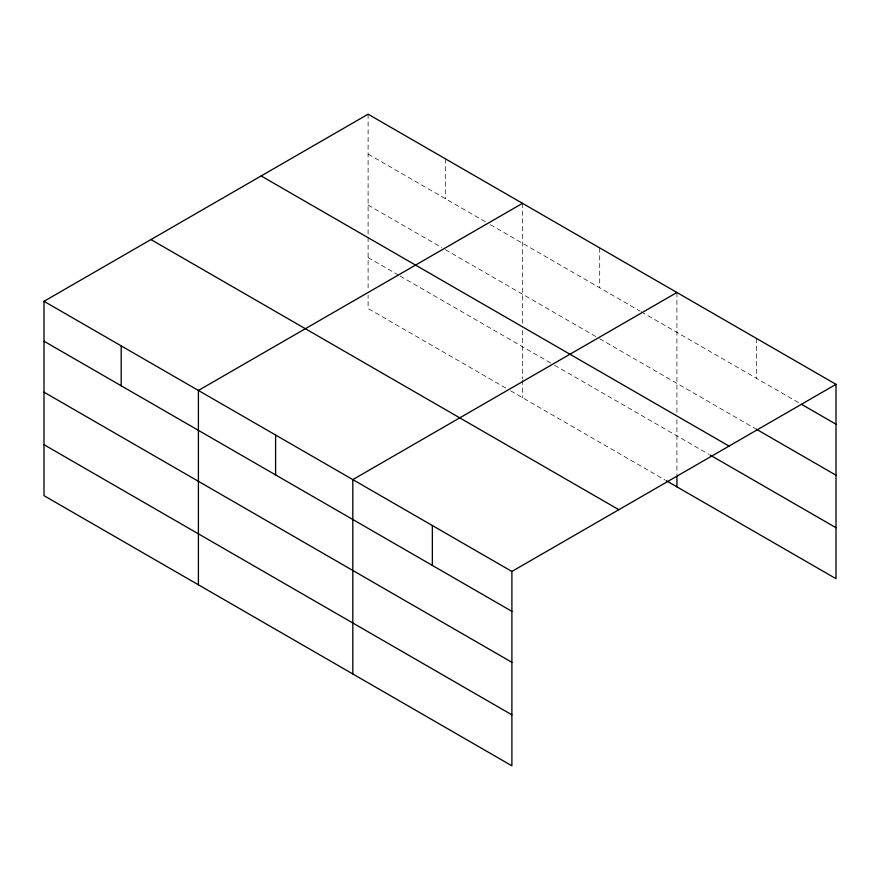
<?xml version="1.0" encoding="UTF-8"?>
<svg xmlns="http://www.w3.org/2000/svg" width="880" height="880" viewBox="0 0 880 880"><rect width="100%" height="100%" fill="white"/><g stroke="black" fill="none" stroke-linecap="round" stroke-linejoin="round"><path stroke-width="0.66" stroke-dasharray="4.4 3.3" d="M368.104 154.088L485.683 221.969M490.435 224.719L640.09 311.124M641.278 311.806L799.194 402.974M368.104 205.062L441.738 247.577M445.302 249.634L598.521 338.085M599.709 338.778L756.459 429.275M368.104 257.576L398.981 275.407M400.169 276.089L553.388 364.551M554.576 365.233L708.972 454.377M505.879 388.091L368.104 308.55L368.104 295.13M510.631 390.83L665.038 479.985M756.459 338.415L756.459 378.301M676.918 292.49L676.918 412.973M676.918 419.705L676.918 474.771M599.709 247.918L599.709 287.804M522.511 203.346L522.511 323.829M522.511 330.561L522.511 378.917M522.511 380.259L522.511 397.694M445.302 158.774L445.302 198.66M368.104 114.191L368.104 236.027M368.104 237.38L368.104 289.773"/><path stroke-width="1.32" d="M44 301.312L511.896 571.45L511.896 765.809L44 495.66L44 301.312L368.104 114.191L836 384.34L836 578.688L666.226 480.667M522.511 203.346L198.407 390.456L198.407 584.815M676.918 292.49L352.814 479.611L352.814 673.959M511.896 571.45L836 384.34M801.57 404.349L836 424.226M756.459 429.275L836 475.2M261.151 175.945L729.047 446.083M710.16 455.059L836 527.714M150.953 239.569L618.849 509.707M44 341.209L511.896 611.347M44 392.172L511.896 662.31M44 444.697L511.896 714.835M676.918 476.102L676.918 486.838M432.355 525.525L432.355 565.422M275.605 435.028L275.605 474.925M121.198 345.884L121.198 385.781"/></g></svg>
